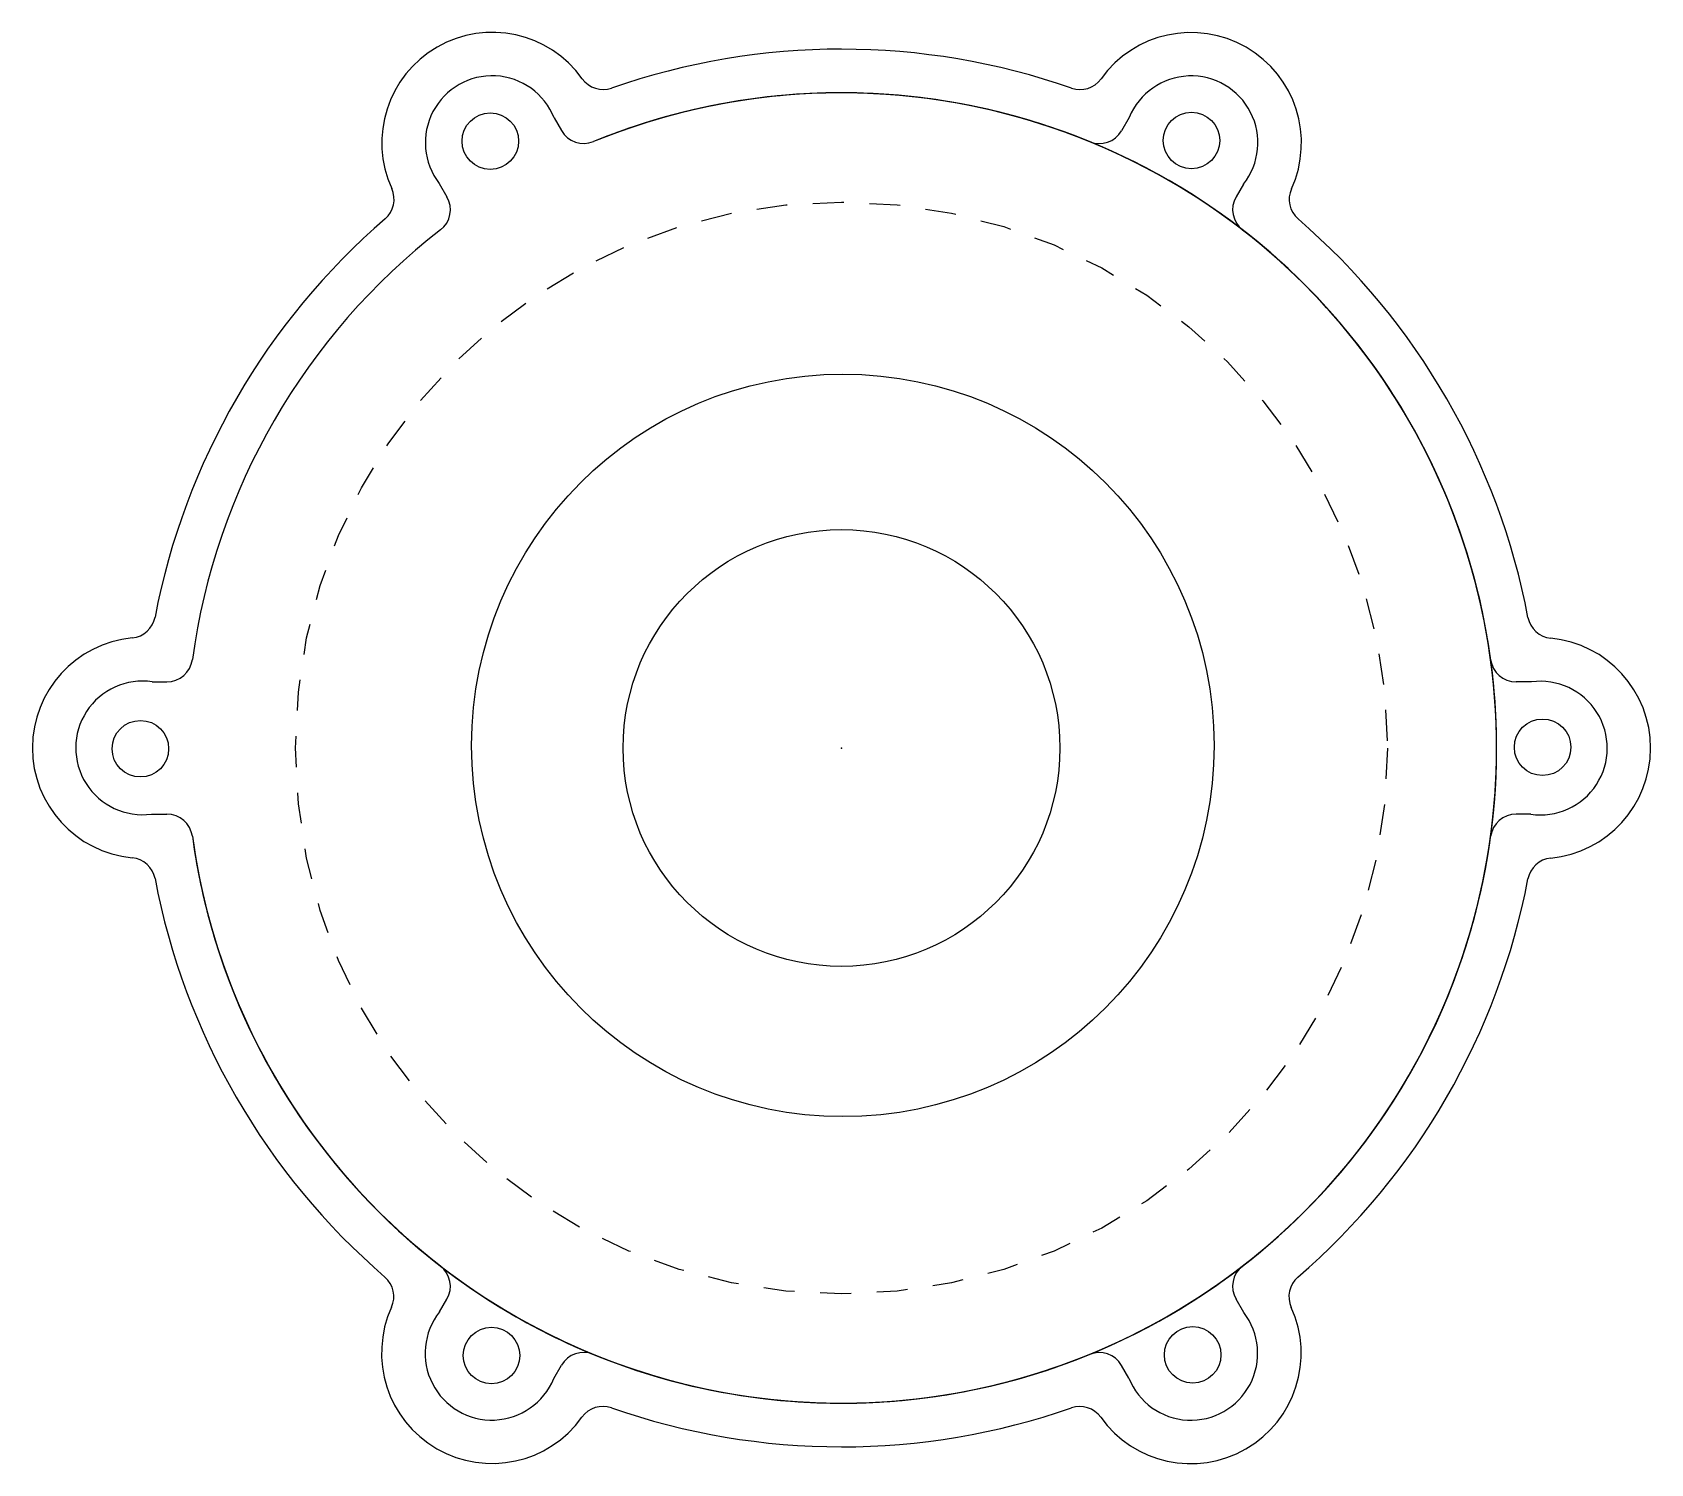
# Model space of a CAD drawing. Header units: millimetres. Extents: x 1.85 to 8.15, y 2.21 to 7.79.
import ezdxf

# ---------------------------------------------------------------- set-up
doc = ezdxf.new("R2010")
doc.units = ezdxf.units.MM
doc.header["$LTSCALE"] = 0.01
doc.linetypes.add('ICAD_ISO02W100', pattern=[15, 12, -3])

msp = doc.modelspace()

# ---------------------------------------------------------------- linework, layer by layer
for p, q in [((3.8818, 7.4525), (3.91, 7.4031)), ((6.1203, 7.4547), (6.0902, 7.4026)), ((3.4343, 7.1975), (3.4644, 7.1455)), ((6.5648, 7.1947), (6.5361, 7.1456)), ((2.317, 5.2578), (2.3738, 5.2576)), ((7.686, 5.2571), (7.6258, 5.2571)), ((2.314, 4.7429), (2.3742, 4.7429)), ((7.683, 4.7422), (7.6262, 4.7424)), ((3.4352, 2.8053), (3.4639, 2.8544)), ((6.5657, 2.8025), (6.5356, 2.8545)), ((3.8797, 2.5453), (3.9098, 2.5974)), ((6.1182, 2.5475), (6.09, 2.5969))]:
    msp.add_line(p, q)
for centre, radius in [((3.6331, 7.3621), 0.11), ((6.3622, 7.3648), 0.11), ((5.0054, 5.0102), 1.445), ((5, 5), 0.85), ((2.2709, 4.9973), 0.11), ((7.7291, 5.0027), 0.11), ((3.6378, 2.6352), 0.11), ((6.3669, 2.6379), 0.11)]:
    msp.add_circle(centre, radius)
at = {"linetype": 'ICAD_ISO02W100'}
msp.add_circle((5, 5), 2.125, dxfattribs=at)
for centre, radius, start, end in [((3.6408, 7.3554), 0.43, 35.4789, 204.4963), ((6.3603, 7.3549), 0.43, 335.4789, 144.4963), ((5, 5), 2.72, 70.77007, 109.20513), ((5, 5), 2.72, 70.77007, 109.20513), ((5, 5), 2.72, 70.77007, 109.20513), ((5, 5), 2.72, 70.77007, 109.20513), ((5, 5), 2.72, 70.77007, 109.20513), ((5, 5), 2.72, 70.77007, 109.20513), ((3.6401, 7.3564), 0.26, 21.67437, 217.67197), ((4.0724, 7.6631), 0.1, 215.4789, 289.20513), ((5.9288, 7.6627), 0.1, 250.77007, 324.4963), ((6.3608, 7.3559), 0.26, 321.67437, 157.67197), ((5, 5), 2.55, 187.74512, 112.24554), ((5, 5), 2.55, 187.74512, 112.24554), ((5, 5), 2.55, 247.74512, 112.24554), ((5, 5), 2.55, 7.74512, 112.24554), ((5, 5), 2.55, 67.74512, 112.24554), ((5, 5), 2.55, 307.74512, 112.24554), ((3.9968, 7.4528), 0.1, 209.75722, 292.24554), ((6.0036, 7.4526), 0.1, 247.74512, 330), ((3.1585, 7.1357), 0.1, 310.77007, 24.4963), ((3.3778, 7.0955), 0.1, 307.74512, 30), ((6.6225, 7.0952), 0.1, 149.75722, 232.24554), ((6.8425, 7.1349), 0.1, 155.4789, 229.20513), ((5, 5), 2.72, 130.77007, 169.20513), ((5, 5), 2.72, 130.77007, 169.20513), ((5, 5), 2.72, 130.77007, 169.20513), ((5, 5), 2.72, 130.77007, 169.20513), ((5, 5), 2.72, 130.77007, 169.20513), ((5, 5), 2.72, 130.77007, 169.20513), ((5, 5), 2.72, 10.77007, 49.20513), ((5, 5), 2.72, 10.77007, 49.20513), ((5, 5), 2.72, 10.77007, 49.20513), ((5, 5), 2.72, 10.77007, 49.20513), ((5, 5), 2.72, 10.77007, 49.20513), ((5, 5), 2.72, 10.77007, 49.20513), ((5, 5), 2.55, 127.74512, 172.24554), ((5, 5), 2.55, 127.74512, 172.24554), ((5, 5), 2.55, 127.74512, 172.24554), ((5, 5), 2.55, 127.74512, 172.24554), ((5, 5), 2.55, 127.74512, 172.24554), ((5, 5), 2.55, 127.74512, 172.24554), ((5, 5), 2.55, 187.74512, 52.24554), ((2.2299, 5.5282), 0.1, 275.4789, 349.20513), ((7.7703, 5.527), 0.1, 190.77007, 264.4963), ((2.2805, 5.0006), 0.43, 95.4789, 264.4963), ((7.7195, 4.9994), 0.43, 275.4789, 84.4963), ((2.3742, 5.3576), 0.1, 269.75722, 352.24554), ((7.6258, 5.3571), 0.1, 187.74512, 270), ((2.2793, 5.0005), 0.26, 81.67437, 277.67197), ((7.7207, 4.9995), 0.26, 261.67437, 97.67197), ((2.3742, 4.6429), 0.1, 7.74512, 90), ((7.6258, 4.6424), 0.1, 89.75722, 172.24554), ((5, 5), 2.55, 187.74512, 232.24554), ((5, 5), 2.55, 187.74512, 292.24554), ((5, 5), 2.55, 187.74512, 352.24554), ((2.2297, 4.473), 0.1, 10.77007, 84.4963), ((7.7701, 4.4718), 0.1, 95.4789, 169.20513), ((5, 5), 2.72, 190.77007, 229.20513), ((5, 5), 2.72, 190.77007, 229.20513), ((5, 5), 2.72, 190.77007, 229.20513), ((5, 5), 2.72, 190.77007, 229.20513), ((5, 5), 2.72, 190.77007, 229.20513), ((5, 5), 2.72, 190.77007, 229.20513), ((5, 5), 2.72, 310.77007, 349.20513), ((5, 5), 2.72, 310.77007, 349.20513), ((5, 5), 2.72, 310.77007, 349.20513), ((5, 5), 2.72, 310.77007, 349.20513), ((5, 5), 2.72, 310.77007, 349.20513), ((5, 5), 2.72, 310.77007, 349.20513), ((3.3775, 2.9048), 0.1, 329.75722, 52.24554), ((6.6222, 2.9045), 0.1, 127.74512, 210), ((3.1575, 2.8651), 0.1, 335.4789, 49.20513), ((6.8415, 2.8643), 0.1, 130.77007, 204.4963), ((3.6397, 2.6451), 0.43, 155.4789, 324.4963), ((3.6392, 2.6441), 0.26, 141.67437, 337.67197), ((6.3592, 2.6446), 0.43, 215.4789, 24.4963), ((6.3599, 2.6436), 0.26, 201.67437, 37.67197), ((3.9964, 2.5474), 0.1, 67.74512, 150), ((6.0032, 2.5472), 0.1, 29.75722, 112.24554), ((4.0712, 2.3373), 0.1, 70.77007, 144.4963), ((5, 5), 2.72, 250.77007, 289.20513), ((5, 5), 2.72, 250.77007, 289.20513), ((5, 5), 2.72, 250.77007, 289.20513), ((5, 5), 2.72, 250.77007, 289.20513), ((5, 5), 2.72, 250.77007, 289.20513), ((5, 5), 2.72, 250.77007, 289.20513), ((5.9276, 2.3369), 0.1, 35.4789, 109.20513)]:
    msp.add_arc(centre, radius, start, end)
msp.add_point((5, 5))

doc.saveas('drawing.dxf')
